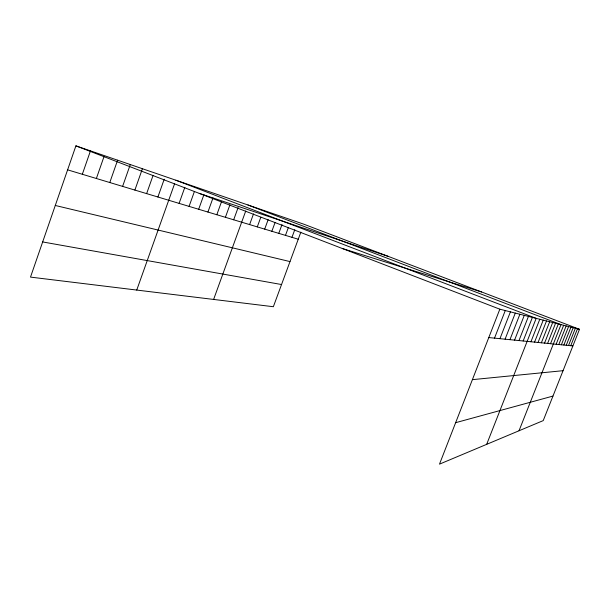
<?xml version="1.0" encoding="UTF-8"?>
<svg xmlns="http://www.w3.org/2000/svg" width="610" height="610" viewBox="0 0 610 610"><rect width="100%" height="100%" fill="white"/><g stroke="black" fill="none" stroke-linecap="round" stroke-linejoin="round"><path stroke-width="0.91" d="M579.5 329.293L499.834 309.186L439.497 464.141L543.22 420.61L579.5 329.293L303.795 224.183L75.907 145.859L30.5 277.108L273.356 306.723L300.86 232.143M82.327 174.277L90.463 150.861M96.372 178.501L104.043 156.511M109.785 182.535L117.608 160.194M122.61 186.393L130.281 164.547M134.879 190.084L142.412 168.718M146.629 193.614L153.102 175.322M157.899 197.007L164.22 179.203M136.747 290.063L174.605 183.694M179.096 203.382L184.838 187.308M189.077 206.378L194.407 191.502M198.677 209.268L203.915 194.674M207.918 212.051L212.997 197.93M216.825 214.728L221.506 201.742M225.403 217.305L229.917 204.815M233.676 219.798L238.129 207.53M213.614 299.441L245.731 211.007M249.612 224.587L253.501 213.904M257.283 226.897L260.79 217.274M264.694 229.124L268.148 219.669M271.854 231.274L275.118 222.36M278.778 233.363L281.995 224.594M285.48 235.376L288.332 227.614M291.969 237.328L294.783 229.688M494.519 338.131L505.271 310.559M499.948 338.672L510.417 311.855M505.08 339.183L515.282 313.09M509.952 339.671L519.895 314.249M514.573 340.128L524.28 315.355M518.965 340.571L528.443 316.407M523.151 340.982L532.408 317.406M486.666 444.339L536.182 318.359L175.848 180.209M530.936 341.76L539.781 319.266M534.566 342.118L543.228 320.136M538.043 342.462L546.514 320.967M541.367 342.797L549.663 321.76M544.547 343.11L552.675 322.522M547.605 343.415L555.565 323.254M550.533 343.704L558.341 323.948M519.026 430.759L561.002 324.619L247.919 204.983M556.129 344.269L563.64 325.29M558.806 344.528L566.171 325.923M561.375 344.787L568.604 326.541M563.853 345.031L570.952 327.135M566.24 345.268L573.209 327.7M568.535 345.496L575.382 328.249M570.746 345.717L577.479 328.782M455.632 422.692L552.965 396.081M472.392 379.656L563.053 370.689M488.785 337.566L572.889 345.931M42.669 241.941L281.538 284.534M55.281 205.471L290.002 261.583M67.611 169.847L298.252 239.219M342.286 248.491L481.603 291.969M199.211 193.362L388.12 256.33M75.907 145.859L499.834 309.186"/></g></svg>
